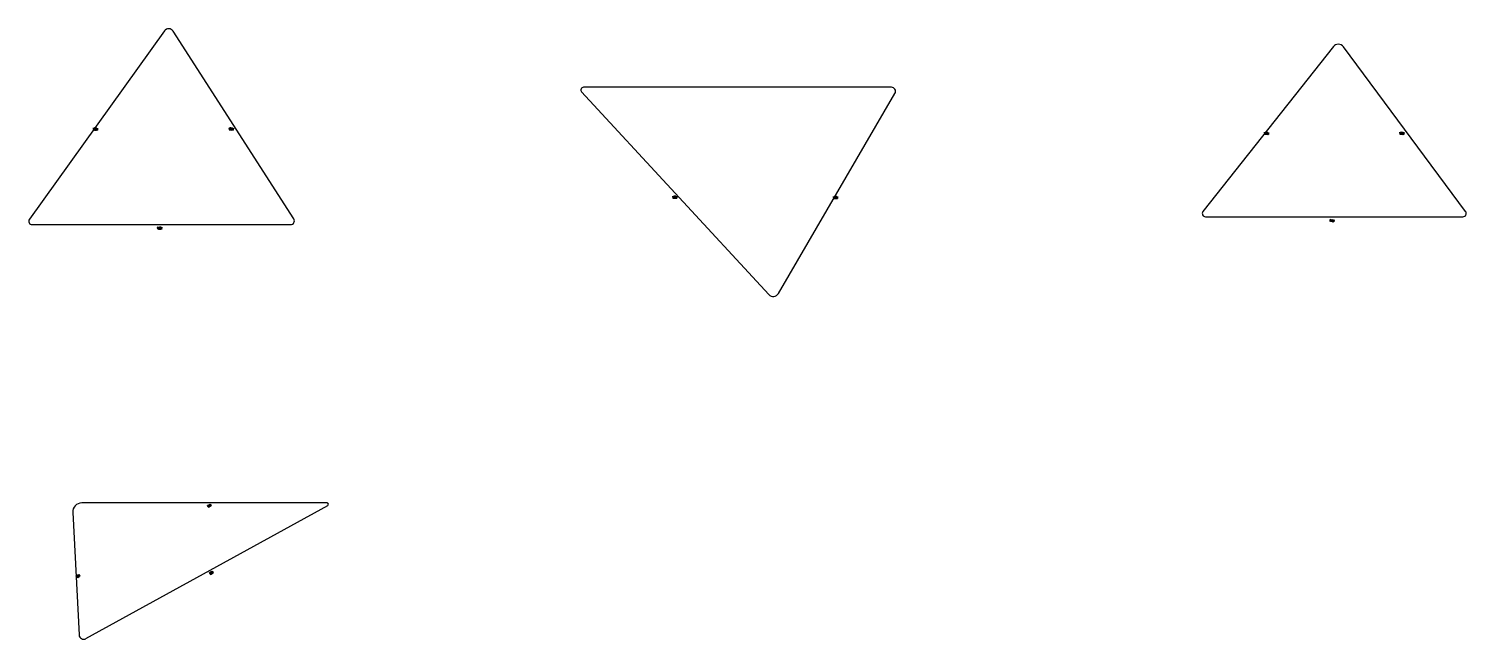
# Model space of a CAD drawing. Header units: metres. Extents: x -1 to 145, y -1 to 19.
# Drawn here: x 119.31 to 126.67, y 3.54 to 6.66 of the extents above; entities that cross this region are included whole.
import ezdxf

# ---------------------------------------------------------------- set-up
doc = ezdxf.new("R2010")
doc.units = ezdxf.units.M
doc.layers.add('LABELS', color=1, linetype='CONTINUOUS')
doc.layers.add('SHAPES', color=3, linetype='CONTINUOUS')

msp = doc.modelspace()

# ---------------------------------------------------------------- linework, layer by layer
at = {"layer": 'LABELS'}
for p, q in [((119.6394, 6.1495), (119.6389, 6.1443)), ((119.6389, 6.1443), (119.6596, 6.1423)), ((119.6394, 6.1495), (119.6399, 6.1546)), ((119.6394, 6.1495), (119.6399, 6.1546)), ((119.6399, 6.1546), (119.6394, 6.1495)), ((119.645, 6.1542), (119.6394, 6.1495)), ((119.6394, 6.1495), (119.645, 6.1542)), ((119.6394, 6.1495), (119.645, 6.1542)), ((119.644, 6.1438), (119.6394, 6.1495)), ((119.644, 6.1438), (119.6394, 6.1495)), ((119.644, 6.1438), (119.6394, 6.1495)), ((119.644, 6.1438), (119.6394, 6.1495)), ((119.6394, 6.1495), (119.644, 6.1438)), ((119.645, 6.1542), (119.644, 6.1438)), ((119.6544, 6.1428), (119.644, 6.1438)), ((119.6544, 6.1428), (119.644, 6.1438)), ((119.6544, 6.1428), (119.644, 6.1438)), ((119.6544, 6.1428), (119.644, 6.1438)), ((119.644, 6.1438), (119.6544, 6.1428)), ((119.6502, 6.1537), (119.6445, 6.149)), ((119.6445, 6.149), (119.6544, 6.1428)), ((119.6445, 6.149), (119.6544, 6.1428)), ((119.6445, 6.149), (119.6492, 6.1433)), ((119.6554, 6.1532), (119.645, 6.1542)), ((119.645, 6.1542), (119.6554, 6.1532)), ((119.645, 6.1542), (119.6554, 6.1532)), ((119.6596, 6.1423), (119.645, 6.1542)), ((119.6502, 6.1537), (119.6492, 6.1433)), ((119.6502, 6.1537), (119.6492, 6.1433)), ((119.6554, 6.1532), (119.6502, 6.1537)), ((119.6549, 6.148), (119.6544, 6.1428)), ((119.6549, 6.148), (119.6544, 6.1428)), ((119.6601, 6.1475), (119.6544, 6.1428)), ((119.6601, 6.1475), (119.6544, 6.1428)), ((119.6544, 6.1428), (119.6601, 6.1475)), ((119.6596, 6.1423), (119.6549, 6.148)), ((119.6596, 6.1423), (119.6549, 6.148)), ((119.6601, 6.1475), (119.6554, 6.1532)), ((119.6554, 6.1532), (119.6601, 6.1475)), ((119.6554, 6.1532), (119.6601, 6.1475)), ((119.6601, 6.1475), (119.6554, 6.1532)), ((119.6606, 6.1527), (119.6596, 6.1423)), ((119.6606, 6.1527), (119.6596, 6.1423)), ((119.6596, 6.1423), (119.6601, 6.1475)), ((120.3351, 6.1551), (120.3341, 6.1447)), ((120.3346, 6.1499), (120.3341, 6.1447)), ((120.3341, 6.1447), (120.3548, 6.1427)), ((120.3341, 6.1447), (120.3548, 6.1427)), ((120.3346, 6.1499), (120.3351, 6.1551)), ((120.3403, 6.1546), (120.3346, 6.1499)), ((120.3346, 6.1499), (120.3403, 6.1546)), ((120.3346, 6.1499), (120.3403, 6.1546)), ((120.3393, 6.1442), (120.3346, 6.1499)), ((120.3393, 6.1442), (120.3346, 6.1499)), ((120.3393, 6.1442), (120.3346, 6.1499)), ((120.3497, 6.1432), (120.3351, 6.1551)), ((120.3403, 6.1546), (120.3393, 6.1442)), ((120.3403, 6.1546), (120.3393, 6.1442)), ((120.3497, 6.1432), (120.3393, 6.1442)), ((120.3497, 6.1432), (120.3393, 6.1442)), ((120.3497, 6.1432), (120.3393, 6.1442)), ((120.3398, 6.1494), (120.3497, 6.1432)), ((120.3398, 6.1494), (120.3497, 6.1432)), ((120.3506, 6.1536), (120.3403, 6.1546)), ((120.3403, 6.1546), (120.3506, 6.1536)), ((120.3403, 6.1546), (120.3506, 6.1536)), ((120.3548, 6.1427), (120.3403, 6.1546)), ((120.3548, 6.1427), (120.3403, 6.1546)), ((120.3455, 6.1541), (120.3445, 6.1437)), ((120.3455, 6.1541), (120.3445, 6.1437)), ((120.3502, 6.1484), (120.3497, 6.1432)), ((120.3553, 6.1479), (120.3497, 6.1432)), ((120.3553, 6.1479), (120.3497, 6.1432)), ((120.3548, 6.1427), (120.3497, 6.1432)), ((120.3548, 6.1427), (120.3502, 6.1484)), ((120.3553, 6.1479), (120.3506, 6.1536)), ((120.3506, 6.1536), (120.3553, 6.1479)), ((120.3506, 6.1536), (120.3553, 6.1479)), ((120.3558, 6.1531), (120.3548, 6.1427)), ((120.3558, 6.1531), (120.3548, 6.1427)), ((120.3548, 6.1427), (120.3553, 6.1479)), ((125.6358, 6.1327), (125.6351, 6.1223)), ((125.6354, 6.1275), (125.6351, 6.1223)), ((125.6351, 6.1223), (125.6558, 6.1208)), ((125.6351, 6.1223), (125.6558, 6.1208)), ((125.6354, 6.1275), (125.6358, 6.1327)), ((125.6354, 6.1275), (125.6358, 6.1327)), ((125.641, 6.1323), (125.6354, 6.1275)), ((125.6354, 6.1275), (125.641, 6.1323)), ((125.6354, 6.1275), (125.641, 6.1323)), ((125.6402, 6.1219), (125.6354, 6.1275)), ((125.6402, 6.1219), (125.6354, 6.1275)), ((125.6402, 6.1219), (125.6354, 6.1275)), ((125.6562, 6.126), (125.6354, 6.1275)), ((125.641, 6.1323), (125.6402, 6.1219)), ((125.641, 6.1323), (125.6402, 6.1219)), ((125.6506, 6.1212), (125.6402, 6.1219)), ((125.6506, 6.1212), (125.6402, 6.1219)), ((125.6506, 6.1212), (125.6402, 6.1219)), ((125.6406, 6.1271), (125.6506, 6.1212)), ((125.6406, 6.1271), (125.6506, 6.1212)), ((125.6514, 6.1316), (125.641, 6.1323)), ((125.641, 6.1323), (125.6514, 6.1316)), ((125.641, 6.1323), (125.6514, 6.1316)), ((125.6558, 6.1208), (125.641, 6.1323)), ((125.6558, 6.1208), (125.641, 6.1323)), ((125.6462, 6.1319), (125.6454, 6.1215)), ((125.6462, 6.1319), (125.6454, 6.1215)), ((125.651, 6.1264), (125.6506, 6.1212)), ((125.6562, 6.126), (125.6506, 6.1212)), ((125.6562, 6.126), (125.6506, 6.1212)), ((125.6558, 6.1208), (125.651, 6.1264)), ((125.6562, 6.126), (125.6514, 6.1316)), ((125.6514, 6.1316), (125.6562, 6.126)), ((125.6514, 6.1316), (125.6562, 6.126)), ((125.6514, 6.1316), (125.6562, 6.126)), ((125.6566, 6.1312), (125.6558, 6.1208)), ((125.6558, 6.1208), (125.6562, 6.126)), ((126.3292, 6.1277), (126.3288, 6.1225)), ((126.3288, 6.1225), (126.3495, 6.121)), ((126.3288, 6.1225), (126.3495, 6.121)), ((126.3288, 6.1225), (126.3495, 6.121)), ((126.3292, 6.1277), (126.3296, 6.1329)), ((126.3348, 6.1326), (126.3292, 6.1277)), ((126.3292, 6.1277), (126.3348, 6.1326)), ((126.3292, 6.1277), (126.3348, 6.1326)), ((126.334, 6.1222), (126.3292, 6.1277)), ((126.334, 6.1222), (126.3292, 6.1277)), ((126.334, 6.1222), (126.3292, 6.1277)), ((126.3348, 6.1326), (126.334, 6.1222)), ((126.3348, 6.1326), (126.334, 6.1222)), ((126.3348, 6.1326), (126.334, 6.1222)), ((126.3443, 6.1214), (126.334, 6.1222)), ((126.3443, 6.1214), (126.334, 6.1222)), ((126.3443, 6.1214), (126.334, 6.1222)), ((126.3344, 6.1274), (126.3443, 6.1214)), ((126.3344, 6.1274), (126.3443, 6.1214)), ((126.3451, 6.1318), (126.3348, 6.1326)), ((126.3348, 6.1326), (126.3451, 6.1318)), ((126.3348, 6.1326), (126.3451, 6.1318)), ((126.3495, 6.121), (126.3348, 6.1326)), ((126.3495, 6.121), (126.3348, 6.1326)), ((126.3495, 6.121), (126.3348, 6.1326)), ((126.3399, 6.1322), (126.3392, 6.1218)), ((126.3399, 6.1322), (126.3392, 6.1218)), ((126.3447, 6.1266), (126.3443, 6.1214)), ((126.3499, 6.1262), (126.3443, 6.1214)), ((126.3499, 6.1262), (126.3443, 6.1214)), ((126.3495, 6.121), (126.3447, 6.1266)), ((126.3499, 6.1262), (126.3451, 6.1318)), ((126.3451, 6.1318), (126.3499, 6.1262)), ((126.3451, 6.1318), (126.3499, 6.1262)), ((126.3503, 6.1314), (126.3495, 6.121)), ((126.3495, 6.121), (126.3499, 6.1262)), ((122.6111, 5.8049), (122.6059, 5.7996)), ((122.6059, 5.7996), (122.6111, 5.8049)), ((122.6059, 5.7996), (122.6059, 5.8049)), ((122.6059, 5.7996), (122.6111, 5.8049)), ((122.6059, 5.7996), (122.6111, 5.8049)), ((122.6059, 5.7996), (122.6059, 5.7944)), ((122.6111, 5.7944), (122.6059, 5.7996)), ((122.6111, 5.7944), (122.6059, 5.7996)), ((122.6111, 5.7944), (122.6059, 5.7996)), ((122.6111, 5.7944), (122.6059, 5.7996)), ((122.6059, 5.7944), (122.6267, 5.7944)), ((122.6059, 5.7944), (122.6267, 5.7944)), ((122.6215, 5.8049), (122.6111, 5.8049)), ((122.6111, 5.8049), (122.6215, 5.8049)), ((122.6111, 5.8049), (122.6215, 5.8049)), ((122.6267, 5.7944), (122.6111, 5.8049)), ((122.6111, 5.8049), (122.6111, 5.7944)), ((122.6267, 5.7944), (122.6111, 5.8049)), ((122.6111, 5.8049), (122.6111, 5.7944)), ((122.6111, 5.8049), (122.6215, 5.8049)), ((122.6111, 5.7996), (122.6215, 5.7944)), ((122.6111, 5.7996), (122.6215, 5.7944)), ((122.6111, 5.7996), (122.6215, 5.7944)), ((122.6215, 5.7944), (122.6111, 5.7944)), ((122.6215, 5.7944), (122.6111, 5.7944)), ((122.6215, 5.7944), (122.6111, 5.7944)), ((122.6215, 5.7944), (122.6111, 5.7944)), ((122.6163, 5.8049), (122.6163, 5.7944)), ((122.6163, 5.8049), (122.6163, 5.7944)), ((122.6267, 5.7997), (122.6215, 5.8049)), ((122.6215, 5.8049), (122.6267, 5.7997)), ((122.6215, 5.8049), (122.6267, 5.7997)), ((122.6215, 5.8049), (122.6267, 5.7997)), ((122.6267, 5.7997), (122.6215, 5.7944)), ((122.6267, 5.7944), (122.6215, 5.7997)), ((122.6215, 5.7997), (122.6215, 5.7944)), ((122.6267, 5.7997), (122.6215, 5.7944)), ((122.6267, 5.7997), (122.6215, 5.7944)), ((122.6267, 5.8049), (122.6267, 5.7944)), ((122.6267, 5.7944), (122.6267, 5.7997)), ((123.4335, 5.803), (123.4283, 5.7978)), ((123.4283, 5.7978), (123.4335, 5.803)), ((123.4283, 5.7978), (123.4283, 5.803)), ((123.4283, 5.7978), (123.4335, 5.803)), ((123.4283, 5.7978), (123.4283, 5.803)), ((123.4283, 5.803), (123.4283, 5.7978)), ((123.4283, 5.7978), (123.4283, 5.7926)), ((123.4335, 5.7926), (123.4283, 5.7978)), ((123.4335, 5.7926), (123.4283, 5.7978)), ((123.4335, 5.7926), (123.4283, 5.7978)), ((123.4335, 5.7926), (123.4283, 5.7978)), ((123.4283, 5.7978), (123.4335, 5.7926)), ((123.4283, 5.7926), (123.4491, 5.7926)), ((123.4439, 5.803), (123.4335, 5.803)), ((123.4335, 5.803), (123.4439, 5.803)), ((123.4335, 5.803), (123.4439, 5.803)), ((123.4491, 5.7926), (123.4335, 5.803)), ((123.4335, 5.803), (123.4335, 5.7926)), ((123.4387, 5.803), (123.4335, 5.7978)), ((123.4335, 5.7978), (123.4439, 5.7926)), ((123.4335, 5.7978), (123.4439, 5.7926)), ((123.4335, 5.7978), (123.4387, 5.7926)), ((123.4439, 5.7926), (123.4335, 5.7926)), ((123.4439, 5.7926), (123.4335, 5.7926)), ((123.4439, 5.7926), (123.4335, 5.7926)), ((123.4439, 5.7926), (123.4335, 5.7926)), ((123.4335, 5.7926), (123.4439, 5.7926)), ((123.4387, 5.803), (123.4387, 5.7926)), ((123.4387, 5.803), (123.4387, 5.7926)), ((123.4439, 5.803), (123.4387, 5.803)), ((123.4491, 5.7978), (123.4439, 5.803)), ((123.4439, 5.803), (123.4491, 5.7978)), ((123.4439, 5.803), (123.4491, 5.7978)), ((123.4491, 5.7978), (123.4439, 5.803)), ((123.4491, 5.7978), (123.4439, 5.7926)), ((123.4491, 5.7926), (123.4439, 5.7978)), ((123.4439, 5.7978), (123.4439, 5.7926)), ((123.4491, 5.7978), (123.4439, 5.7926)), ((123.4491, 5.7926), (123.4439, 5.7978)), ((123.4439, 5.7978), (123.4439, 5.7926)), ((123.4439, 5.7926), (123.4491, 5.7978)), ((123.4491, 5.803), (123.4491, 5.7926)), ((123.4491, 5.803), (123.4491, 5.7926)), ((123.4491, 5.7926), (123.4491, 5.7978)), ((125.9717, 5.6862), (125.971, 5.6758)), ((125.9714, 5.681), (125.9717, 5.6862)), ((125.9714, 5.681), (125.9769, 5.6858)), ((125.9714, 5.681), (125.9769, 5.6858)), ((125.9714, 5.681), (125.9769, 5.6858)), ((125.9761, 5.6754), (125.9714, 5.681)), ((125.9761, 5.6754), (125.9714, 5.681)), ((125.9761, 5.6754), (125.9714, 5.681)), ((125.9761, 5.6754), (125.9714, 5.681)), ((125.9865, 5.6747), (125.9717, 5.6862)), ((125.9873, 5.685), (125.9761, 5.6754)), ((125.9865, 5.6747), (125.9761, 5.6754)), ((125.9865, 5.6747), (125.9761, 5.6754)), ((125.9865, 5.6747), (125.9761, 5.6754)), ((125.9765, 5.6806), (125.9865, 5.6747)), ((125.9765, 5.6806), (125.9865, 5.6747)), ((125.9769, 5.6858), (125.9873, 5.685)), ((125.9769, 5.6858), (125.9873, 5.685)), ((125.9821, 5.6854), (125.9813, 5.675)), ((125.9869, 5.6799), (125.9865, 5.6747)), ((125.9865, 5.6747), (125.9921, 5.6795)), ((125.9921, 5.6795), (125.9865, 5.6747)), ((125.9921, 5.6795), (125.9865, 5.6747)), ((125.9917, 5.6743), (125.9865, 5.6747)), ((125.9917, 5.6743), (125.9869, 5.6799)), ((125.9921, 5.6795), (125.9873, 5.685)), ((125.9873, 5.685), (125.9921, 5.6795)), ((125.9873, 5.685), (125.9921, 5.6795)), ((125.9925, 5.6847), (125.9917, 5.6743)), ((125.9925, 5.6847), (125.9917, 5.6743)), ((119.9683, 5.6478), (119.9673, 5.6374)), ((119.9678, 5.6426), (119.9683, 5.6478)), ((119.9678, 5.6426), (119.9683, 5.6478)), ((119.9683, 5.6478), (119.9678, 5.6426)), ((119.9678, 5.6426), (119.9735, 5.6473)), ((119.9678, 5.6426), (119.9735, 5.6473)), ((119.9725, 5.6369), (119.9678, 5.6426)), ((119.9725, 5.6369), (119.9678, 5.6426)), ((119.9725, 5.6369), (119.9678, 5.6426)), ((119.9885, 5.6406), (119.9678, 5.6426)), ((119.9678, 5.6426), (119.9725, 5.6369)), ((119.9838, 5.6463), (119.9725, 5.6369)), ((119.9828, 5.6359), (119.9725, 5.6369)), ((119.9828, 5.6359), (119.9725, 5.6369)), ((119.9725, 5.6369), (119.9828, 5.6359)), ((119.9786, 5.6468), (119.973, 5.6421)), ((119.973, 5.6421), (119.9828, 5.6359)), ((119.973, 5.6421), (119.9776, 5.6364)), ((119.9735, 5.6473), (119.9838, 5.6463)), ((119.9786, 5.6468), (119.9776, 5.6364)), ((119.9838, 5.6463), (119.9786, 5.6468)), ((119.9833, 5.6411), (119.9828, 5.6359)), ((119.9828, 5.6359), (119.9885, 5.6406)), ((119.9885, 5.6406), (119.9828, 5.6359)), ((119.9828, 5.6359), (119.9885, 5.6406)), ((119.988, 5.6354), (119.9833, 5.6411)), ((119.9885, 5.6406), (119.9838, 5.6463)), ((119.9838, 5.6463), (119.9885, 5.6406)), ((119.9838, 5.6463), (119.9885, 5.6406)), ((119.9885, 5.6406), (119.9838, 5.6463)), ((119.989, 5.6458), (119.988, 5.6354)), ((120.2255, 4.2171), (120.223, 4.2217)), ((120.2389, 4.2183), (120.223, 4.2217)), ((120.223, 4.2217), (120.228, 4.2125)), ((120.2255, 4.2171), (120.223, 4.2217)), ((120.2255, 4.2171), (120.2266, 4.2236)), ((120.2255, 4.2171), (120.2266, 4.2236)), ((120.2316, 4.2144), (120.2255, 4.2171)), ((120.2316, 4.2144), (120.2255, 4.2171)), ((120.2316, 4.2144), (120.2255, 4.2171)), ((120.2316, 4.2144), (120.2255, 4.2171)), ((120.2266, 4.2236), (120.2339, 4.2274)), ((120.2291, 4.219), (120.2389, 4.2183)), ((120.2302, 4.2255), (120.2353, 4.2163)), ((120.2339, 4.2274), (120.2316, 4.2144)), ((120.2389, 4.2183), (120.2316, 4.2144)), ((120.2389, 4.2183), (120.2316, 4.2144)), ((120.2389, 4.2183), (120.2316, 4.2144)), ((120.24, 4.2247), (120.2339, 4.2274)), ((120.2339, 4.2274), (120.24, 4.2247)), ((120.2425, 4.2202), (120.2364, 4.2228)), ((120.2364, 4.2228), (120.2389, 4.2183)), ((120.2425, 4.2202), (120.2364, 4.2228)), ((120.2364, 4.2228), (120.2389, 4.2183)), ((120.2375, 4.2293), (120.2425, 4.2202)), ((120.2375, 4.2293), (120.2425, 4.2202)), ((120.2375, 4.2293), (120.2425, 4.2202)), ((120.2389, 4.2183), (120.24, 4.2247)), ((120.24, 4.2247), (120.2389, 4.2183)), ((120.2425, 4.2202), (120.2389, 4.2183)), ((119.5657, 3.8582), (119.5498, 3.8616)), ((119.5498, 3.8616), (119.5549, 3.8525)), ((119.5524, 3.8571), (119.5498, 3.8616)), ((119.5524, 3.8571), (119.5498, 3.8616)), ((119.5498, 3.8616), (119.5524, 3.8571)), ((119.5535, 3.8635), (119.5524, 3.8571)), ((119.5524, 3.8571), (119.5535, 3.8635)), ((119.5524, 3.8571), (119.5535, 3.8635)), ((119.5524, 3.8571), (119.5549, 3.8525)), ((119.5585, 3.8544), (119.5524, 3.8571)), ((119.5585, 3.8544), (119.5524, 3.8571)), ((119.5585, 3.8544), (119.5524, 3.8571)), ((119.5585, 3.8544), (119.5524, 3.8571)), ((119.5524, 3.8571), (119.5585, 3.8544)), ((119.5607, 3.8674), (119.5535, 3.8635)), ((119.5535, 3.8635), (119.5607, 3.8674)), ((119.5535, 3.8635), (119.5607, 3.8674)), ((119.5571, 3.8654), (119.556, 3.859)), ((119.556, 3.859), (119.5657, 3.8582)), ((119.556, 3.859), (119.5657, 3.8582)), ((119.556, 3.859), (119.5621, 3.8563)), ((119.5607, 3.8674), (119.5571, 3.8654)), ((119.5571, 3.8654), (119.5621, 3.8563)), ((119.5571, 3.8654), (119.5621, 3.8563)), ((119.5657, 3.8582), (119.5585, 3.8544)), ((119.5657, 3.8582), (119.5585, 3.8544)), ((119.5657, 3.8582), (119.5585, 3.8544)), ((119.5657, 3.8582), (119.5585, 3.8544)), ((119.5585, 3.8544), (119.5657, 3.8582)), ((119.5669, 3.8647), (119.5607, 3.8674)), ((119.5607, 3.8674), (119.5669, 3.8647)), ((119.5607, 3.8674), (119.5669, 3.8647)), ((119.5669, 3.8647), (119.5607, 3.8674)), ((119.5694, 3.8601), (119.5632, 3.8628)), ((119.5632, 3.8628), (119.5657, 3.8582)), ((119.5694, 3.8601), (119.5632, 3.8628)), ((119.5632, 3.8628), (119.5657, 3.8582)), ((119.5643, 3.8693), (119.5694, 3.8601)), ((119.5643, 3.8693), (119.5694, 3.8601)), ((119.5643, 3.8693), (119.5694, 3.8601)), ((119.5669, 3.8647), (119.5657, 3.8582)), ((119.5669, 3.8647), (119.5657, 3.8582)), ((119.5657, 3.8582), (119.5669, 3.8647)), ((119.5694, 3.8601), (119.5657, 3.8582)), ((119.5694, 3.8601), (119.5669, 3.8647)), ((120.2488, 3.8753), (120.2328, 3.8787)), ((120.2328, 3.8787), (120.2379, 3.8696)), ((120.2354, 3.8741), (120.2328, 3.8787)), ((120.2365, 3.8806), (120.2354, 3.8741)), ((120.2354, 3.8741), (120.2365, 3.8806)), ((120.2354, 3.8741), (120.2365, 3.8806)), ((120.2354, 3.8741), (120.2365, 3.8806)), ((120.2354, 3.8741), (120.2379, 3.8696)), ((120.2415, 3.8715), (120.2354, 3.8741)), ((120.2415, 3.8715), (120.2354, 3.8741)), ((120.2415, 3.8715), (120.2354, 3.8741)), ((120.2415, 3.8715), (120.2354, 3.8741)), ((120.2437, 3.8844), (120.2365, 3.8806)), ((120.2365, 3.8806), (120.2437, 3.8844)), ((120.2365, 3.8806), (120.2437, 3.8844)), ((120.2365, 3.8806), (120.2437, 3.8844)), ((120.2524, 3.8772), (120.2365, 3.8806)), ((120.2365, 3.8806), (120.2415, 3.8715)), ((120.2379, 3.8696), (120.2524, 3.8772)), ((120.239, 3.8761), (120.2488, 3.8753)), ((120.239, 3.8761), (120.2488, 3.8753)), ((120.239, 3.8761), (120.2488, 3.8753)), ((120.2401, 3.8825), (120.2451, 3.8734)), ((120.2401, 3.8825), (120.2451, 3.8734)), ((120.2488, 3.8753), (120.2415, 3.8715)), ((120.2488, 3.8753), (120.2415, 3.8715)), ((120.2488, 3.8753), (120.2415, 3.8715)), ((120.2488, 3.8753), (120.2415, 3.8715)), ((120.2499, 3.8818), (120.2437, 3.8844)), ((120.2437, 3.8844), (120.2499, 3.8818)), ((120.2437, 3.8844), (120.2499, 3.8818)), ((120.2437, 3.8844), (120.2499, 3.8818)), ((120.2524, 3.8772), (120.2462, 3.8799)), ((120.2462, 3.8799), (120.2488, 3.8753)), ((120.2474, 3.8863), (120.2524, 3.8772)), ((120.2474, 3.8863), (120.2524, 3.8772)), ((120.2499, 3.8818), (120.2488, 3.8753)), ((120.2499, 3.8818), (120.2488, 3.8753)), ((120.2499, 3.8818), (120.2488, 3.8753)), ((120.2524, 3.8772), (120.2488, 3.8753)), ((120.2524, 3.8772), (120.2499, 3.8818))]:
    msp.add_line(p, q, dxfattribs=at)
at = {"layer": 'SHAPES'}
for p, q in [((120.0025, 6.6508), (119.3111, 5.6875)), ((120.6651, 5.6893), (120.0468, 6.6497)), ((125.9884, 6.5707), (125.3208, 5.726)), ((126.6656, 5.7271), (126.0397, 6.57)), ((122.1384, 6.3391), (123.0975, 5.302)), ((123.7255, 6.3625), (122.1486, 6.3625)), ((123.1464, 5.3073), (123.7434, 6.3314)), ((125.3334, 5.6999), (126.652, 5.6999)), ((119.3253, 5.6597), (120.649, 5.6597)), ((120.8353, 4.2351), (119.5789, 4.2351)), ((119.6004, 3.5407), (120.8387, 4.2221)), ((119.5329, 4.1866), (119.5654, 3.5601))]:
    msp.add_line(p, q, dxfattribs=at)
for centre, radius, start, end in [((120.0243, 6.6352), 0.0268, -327.22926, -215.6668), ((126.0138, 6.5507), 0.0323, -323.40348, -218.3199), ((122.1486, 6.3485), 0.0139, -270, -137.23818), ((123.7255, 6.3418), 0.0207, -30.24201, 90), ((119.3253, 5.6773), 0.0175, -215.6668, -90), ((120.649, 5.6789), 0.0191, -90, 32.77074), ((125.3334, 5.716), 0.0161, -218.3199, -90), ((126.652, 5.7169), 0.017, -90, 36.59652), ((123.1199, 5.3227), 0.0306, -137.23818, -30.24201), ((119.5789, 4.189), 0.046, -270, -177.02433), ((120.8353, 4.2281), 0.0069, -421.17568, -270), ((119.589, 3.5613), 0.0236, -177.02433, -61.17568)]:
    msp.add_arc(centre, radius, start, end, dxfattribs=at)

doc.saveas('drawing.dxf')
